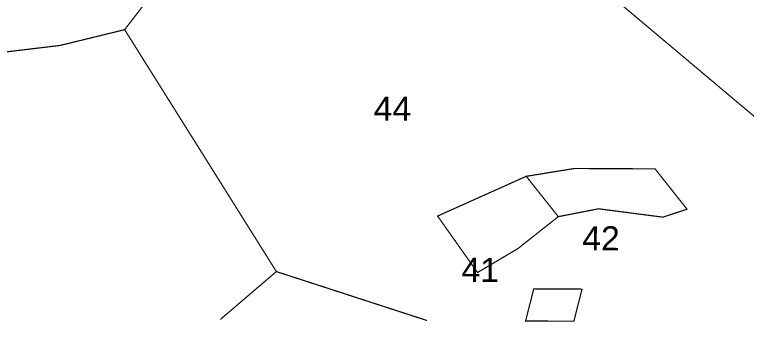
# Model space of a CAD drawing. Header units: metres. Extents: x 318080 to 326887, y 1838772 to 1852662.
# Drawn here: x 322514.4 to 322881.2, y 1838797.6 to 1838953.1 of the extents above; entities that cross this region are included whole.
import ezdxf

# ---------------------------------------------------------------- set-up
doc = ezdxf.new("R2010")
doc.units = ezdxf.units.M
doc.header["$MEASUREMENT"] = 0
doc.layers.add('SURVEY NO.', color=7, linetype='Continuous')
doc.layers.add('SURVEY PLOT BOUNDARY', color=35, linetype='Continuous')
doc.styles.add('PDF Arial', font='arial.ttf')

# ---------------------------------------------------------------- blocks, each defined once
blk = doc.blocks.new('22')
at = {"layer": 'SURVEY PLOT BOUNDARY', "lineweight": 18, "const_width": 0.605}
for points in [[(322428.68, 1839018.85), (322545.5, 1838986.01), (322614.66, 1839106.71), (322743.76, 1839110.13), (322900.63, 1839016.58), (322969.02, 1838979.94), (322993.27, 1838987.89), (323013.4, 1838979.73), (323037.62, 1838983.64), (323065.8, 1838971.41), (322996.76, 1838874.91), (322920.17, 1838887.38), (322887.96, 1838899.64), (322815.65, 1838960.51), (322751.36, 1839013.26), (322731.25, 1839025.46), (322634.46, 1839029.96), (322569.51, 1838945.55), (322537.2, 1838937.64), (322504.91, 1838933.76)], [(322504.91, 1838933.76), (322537.2, 1838937.64), (322569.51, 1838945.55), (322645.57, 1838824.15), (322569.51, 1838945.55), (322634.46, 1839029.96), (322731.25, 1839025.46), (322751.36, 1839013.26), (322815.65, 1838960.51), (322887.96, 1838899.64), (322920.17, 1838887.38), (322996.76, 1838874.91), (323105.57, 1838854.22), (323060.12, 1838797.95), (323105.57, 1838854.22), (323133.86, 1838866.18), (323206.59, 1838890.04), (323375.6, 1838804.5)]]:
    blk.add_lwpolyline(points, dxfattribs=at)
for points in [[(322770.85, 1838871.96), (322726.38, 1838852.01), (322746.41, 1838823.67), (322766.64, 1838835.67), (322786.89, 1838851.71), (322807.07, 1838855.65), (322839.32, 1838851.46), (322851.44, 1838855.44), (322835.41, 1838875.69), (322811.2, 1838875.8), (322795.07, 1838875.88)], [(322786.89, 1838851.71), (322770.85, 1838871.96), (322795.07, 1838875.88), (322811.2, 1838875.8), (322835.41, 1838875.69), (322851.44, 1838855.44), (322839.32, 1838851.46), (322807.07, 1838855.65)], [(322786.89, 1838851.71), (322766.64, 1838835.67), (322746.41, 1838823.67), (322726.38, 1838852.01), (322770.85, 1838871.96)], [(322645.57, 1838824.15), (322617.43, 1838800.08), (322645.57, 1838824.15), (322721.09, 1838799.58)], [(322798.81, 1838815.35), (322794.7, 1838799.23), (322770.5, 1838799.35), (322774.61, 1838815.46)], [(322798.81, 1838815.35), (322774.61, 1838815.46), (322770.5, 1838799.35), (322794.7, 1838799.23)]]:
    blk.add_lwpolyline(points, close=True, dxfattribs=at)
at = {"layer": 'SURVEY NO.', "char_height": 12.102, "attachment_point": 7, "rotation": 359.7242, "style": 'PDF Arial'}
for s, insert in [('44', (322694.34, 1838899.88)), ('42', (322798.91, 1838834.83)), ('41', (322738.32, 1838818.98))]:
    blk.add_mtext(s, dxfattribs=dict(at, insert=insert))

msp = doc.modelspace()

# ---------------------------------------------------------------- block references
msp.add_blockref('22', (0, 0))

doc.saveas('drawing.dxf')
